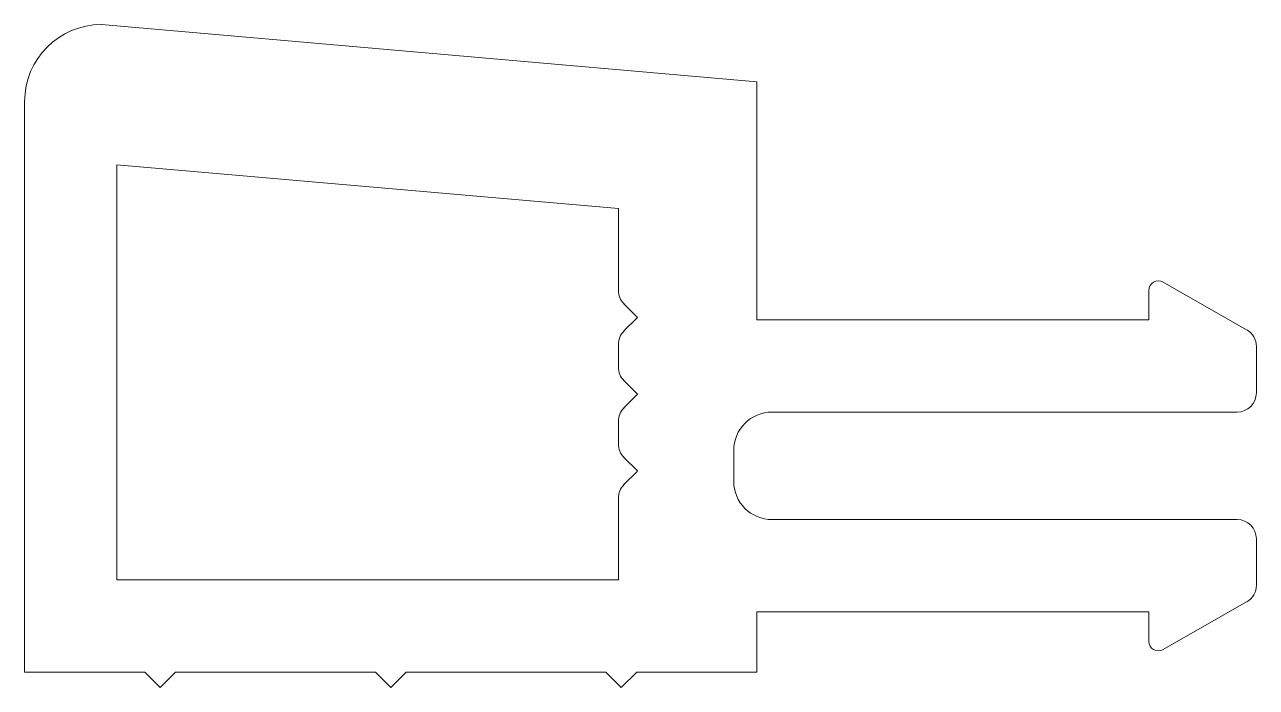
# Model space of a CAD drawing. Header units: inches. Extents: x -5.1 to 10.9, y -0.2 to 8.5.
import ezdxf

# ---------------------------------------------------------------- set-up
doc = ezdxf.new("R2010")
doc.units = ezdxf.units.IN
doc.header["$MEASUREMENT"] = 0

msp = doc.modelspace()

# ---------------------------------------------------------------- linework, layer by layer
at = {"color": 7, "linetype": 'Continuous', "lineweight": 15}
for p, q in [((-4.111, 8.455), (4.414, 7.709)), ((4.414, 7.709), (4.414, 4.609)), ((-5.111, 0.024), (-5.111, 7.455)), ((2.614, 6.059), (-3.911, 6.63)), ((-3.911, 6.63), (-3.911, 1.224)), ((2.614, 4.995), (2.614, 6.059)), ((9.514, 4.609), (9.514, 4.993)), ((9.701, 5.102), (10.788, 4.481)), ((2.859, 4.647), (2.687, 4.819)), ((2.687, 4.465), (2.859, 4.636)), ((4.414, 4.609), (9.514, 4.609)), ((2.614, 3.995), (2.614, 4.288)), ((10.914, 4.264), (10.914, 3.659)), ((2.859, 3.647), (2.687, 3.819)), ((2.687, 3.465), (2.859, 3.636)), ((10.664, 3.409), (4.614, 3.409)), ((2.614, 2.995), (2.614, 3.288)), ((2.614, 3.288), (2.614, 2.995)), ((2.614, 2.995), (2.614, 3.288)), ((2.614, 3.288), (2.614, 2.995)), ((2.614, 2.995), (2.614, 3.288)), ((4.114, 2.909), (4.114, 2.509)), ((2.859, 2.648), (2.687, 2.819)), ((2.687, 2.465), (2.859, 2.636)), ((2.614, 2.288), (2.614, 2.288)), ((2.614, 2.288), (2.614, 2.288)), ((2.614, 1.224), (2.614, 2.288)), ((4.614, 2.009), (10.664, 2.009)), ((10.914, 1.759), (10.914, 1.154)), ((-3.911, 1.224), (2.614, 1.224)), ((9.514, 0.809), (4.414, 0.809)), ((4.414, 0.809), (4.414, 0.024)), ((9.514, 0.424), (9.514, 0.809)), ((10.788, 0.937), (9.701, 0.316)), ((-3.548, 0.024), (-5.111, 0.024)), ((-3.348, -0.176), (-3.548, 0.024)), ((-3.148, 0.024), (-3.348, -0.176)), ((-0.548, 0.024), (-3.148, 0.024)), ((-0.348, -0.176), (-0.548, 0.024)), ((-0.148, 0.024), (-0.348, -0.176)), ((2.452, 0.024), (-0.148, 0.024)), ((2.652, -0.176), (2.452, 0.024)), ((2.852, 0.024), (2.652, -0.176)), ((4.414, 0.024), (2.852, 0.024))]:
    msp.add_line(p, q, dxfattribs=at)
for centre, radius, start, end in [((-4.111, 7.455), 1, 90, 180), ((2.864, 4.995), 0.25, 180, 225), ((9.639, 4.993), 0.125, 60.2551, 180), ((2.853, 4.642), 0.008, 315, 45), ((2.864, 4.288), 0.25, 135, 180), ((10.664, 4.264), 0.25, 0, 60.2551), ((2.864, 3.995), 0.25, 180, 225), ((2.853, 3.642), 0.008, 315, 45), ((10.664, 3.659), 0.25, 270, 0), ((2.864, 3.288), 0.25, 135, 180), ((4.614, 2.909), 0.5, 90, 180), ((2.864, 2.995), 0.25, 180, 225), ((2.853, 2.642), 0.008, 315, 45), ((2.864, 2.288), 0.25, 135, 180), ((4.614, 2.509), 0.5, 180, 270), ((10.664, 1.759), 0.25, 0, 90), ((10.664, 1.154), 0.25, 299.7449, 360), ((9.639, 0.424), 0.125, 180, 299.7449)]:
    msp.add_arc(centre, radius, start, end, dxfattribs=at)

doc.saveas('drawing.dxf')
